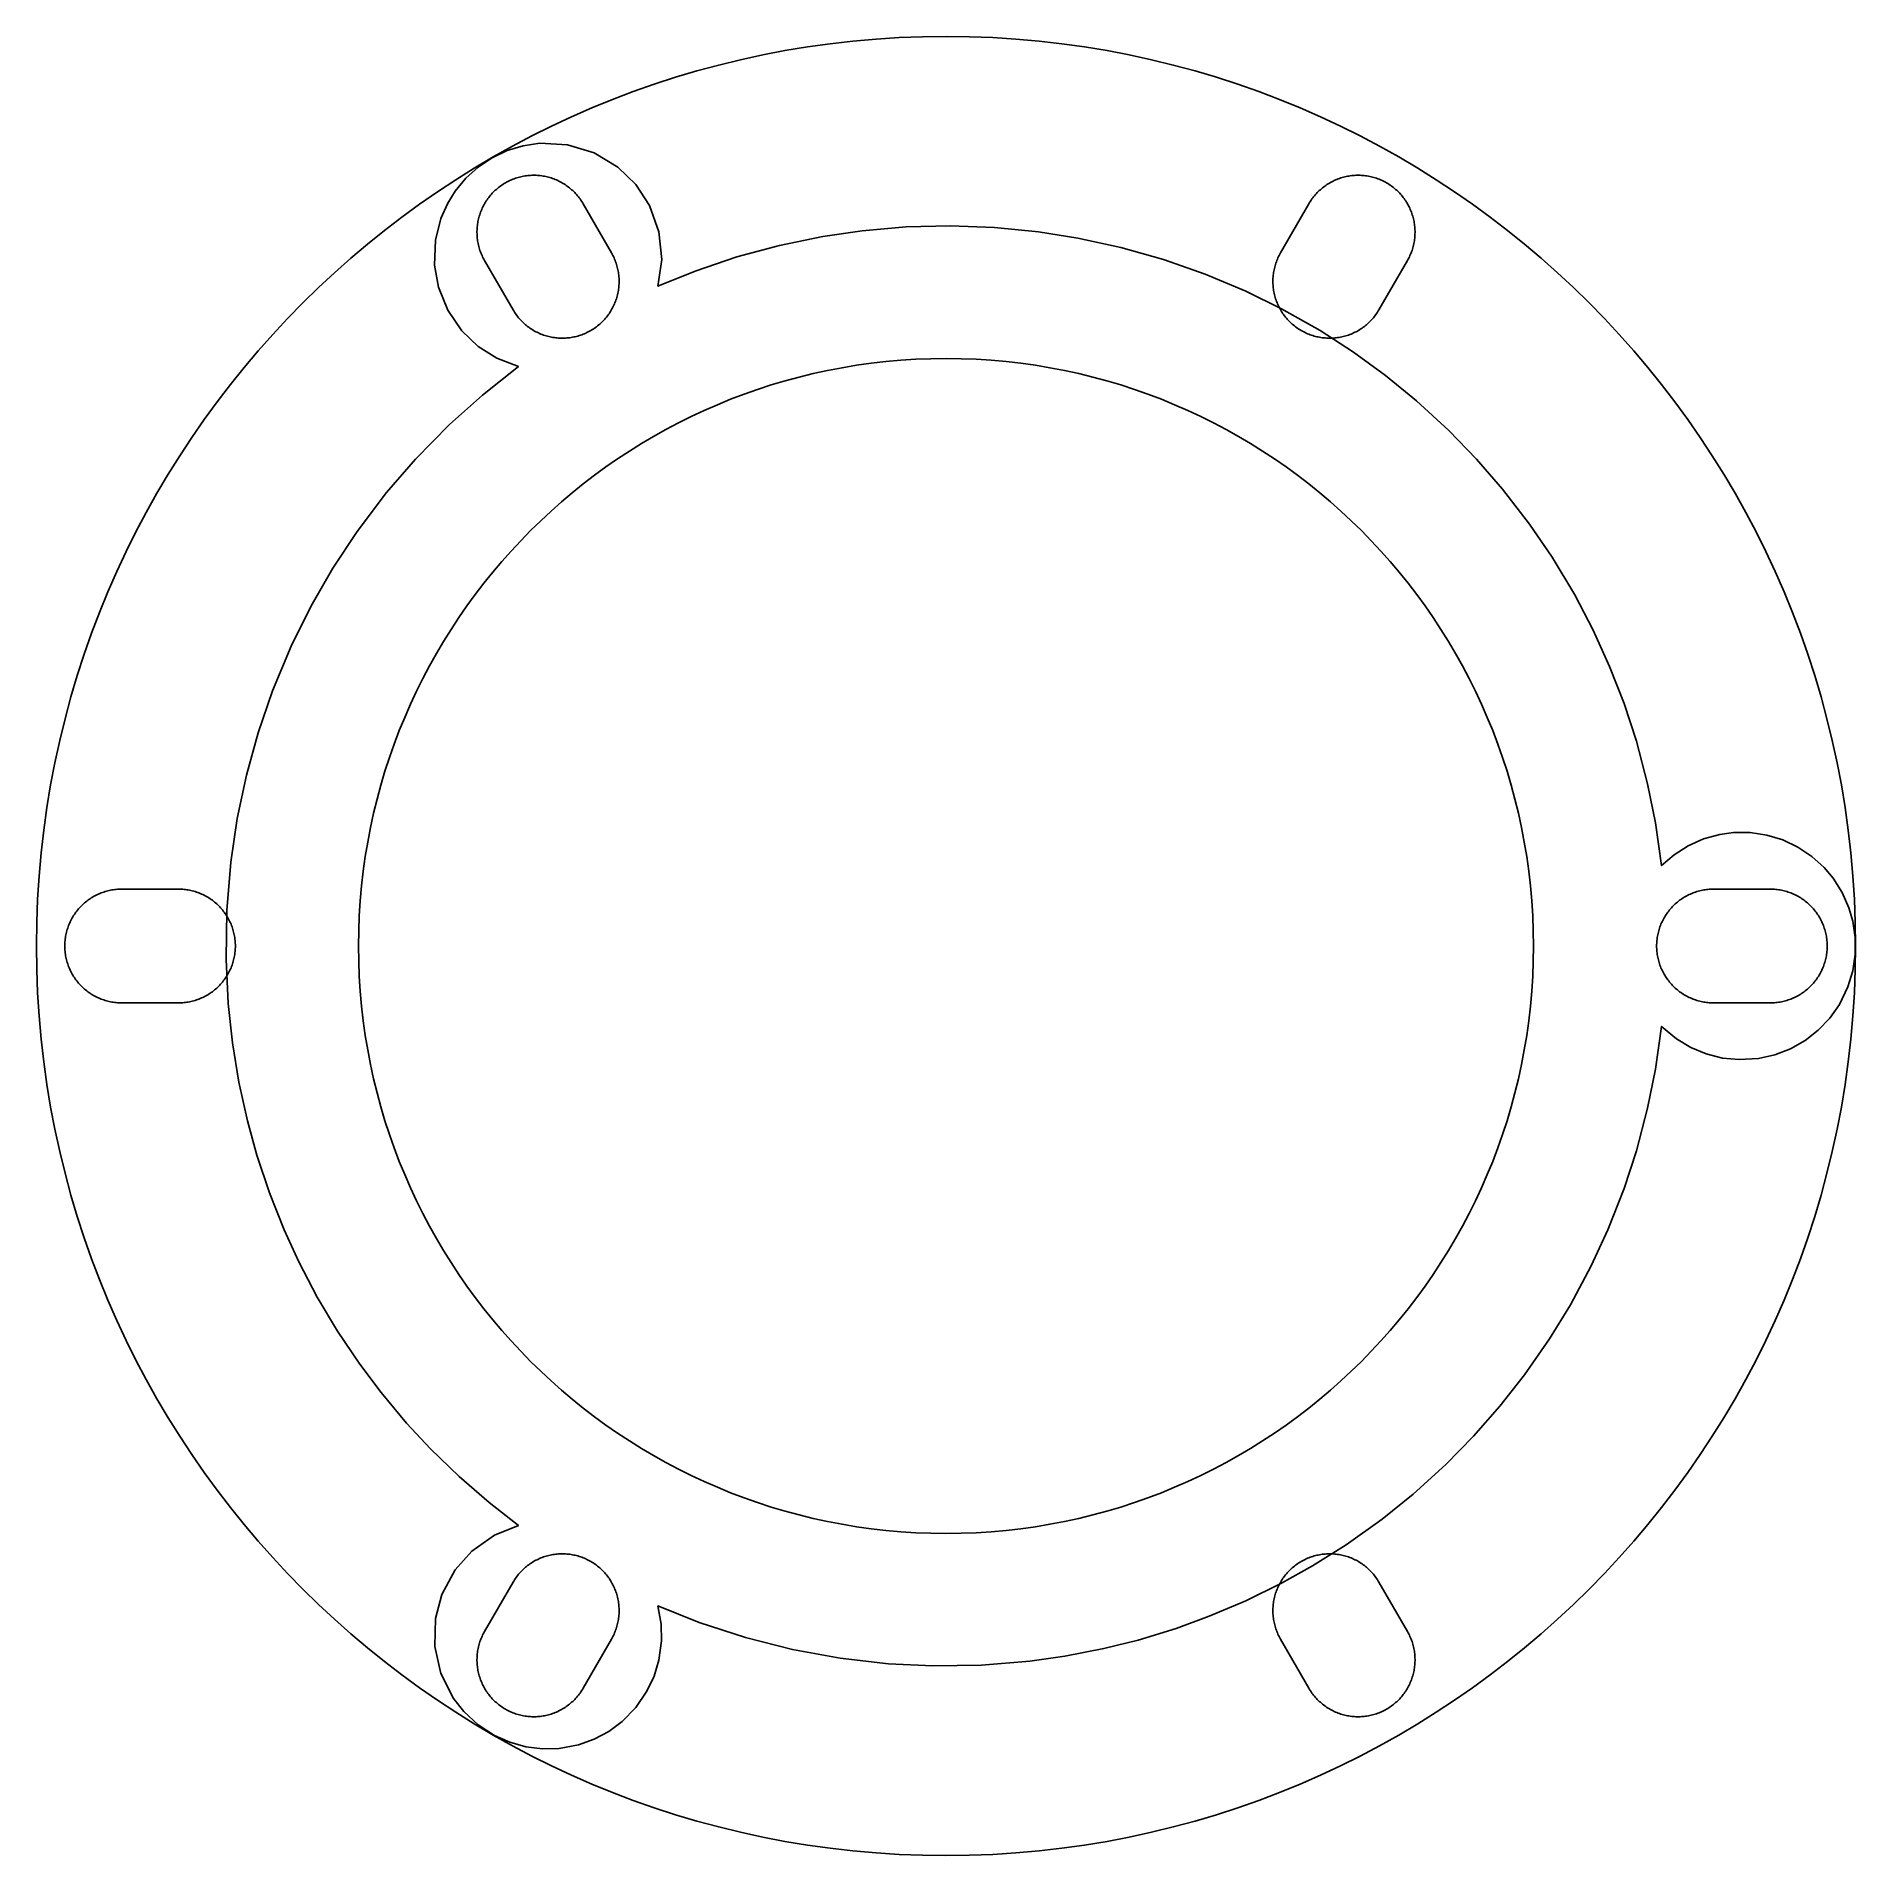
# Model space of a CAD drawing. Header units: millimetres. Extents: x -48 to 48, y -48 to 48.
import ezdxf

# ---------------------------------------------------------------- set-up
doc = ezdxf.new("R2010")
doc.units = ezdxf.units.MM
doc.layers.add('DISCO_A', color=5, linetype='CONTINUOUS')
doc.layers.add('ESPACIADOR_B', color=1, linetype='CONTINUOUS')

msp = doc.modelspace()

# ---------------------------------------------------------------- linework, layer by layer
at = {"layer": 'DISCO_A'}
for points in [[(-24.348, 36.172), (-24.384, 36.236), (-24.419, 36.301), (-24.451, 36.367), (-24.483, 36.434), (-24.512, 36.501), (-24.54, 36.57), (-24.566, 36.638), (-24.591, 36.708), (-24.614, 36.778), (-24.635, 36.848), (-24.654, 36.919), (-24.672, 36.991), (-24.687, 37.063), (-24.702, 37.135), (-24.714, 37.208), (-24.724, 37.281), (-24.733, 37.354), (-24.74, 37.427), (-24.745, 37.5), (-24.748, 37.574), (-24.75, 37.648), (-24.75, 37.721), (-24.747, 37.795), (-24.744, 37.868), (-24.738, 37.942), (-24.73, 38.015), (-24.721, 38.088), (-24.71, 38.161), (-24.697, 38.233), (-24.682, 38.305), (-24.666, 38.377), (-24.648, 38.449), (-24.628, 38.519), (-24.606, 38.59), (-24.583, 38.66), (-24.558, 38.729), (-24.531, 38.797), (-24.502, 38.865), (-24.472, 38.933), (-24.441, 38.999), (-24.407, 39.065), (-24.372, 39.129), (-24.336, 39.193), (-24.298, 39.256), (-24.258, 39.318), (-24.217, 39.379), (-24.174, 39.439), (-24.13, 39.498), (-24.085, 39.556), (-24.038, 39.613), (-23.989, 39.669), (-23.94, 39.723), (-23.889, 39.776), (-23.836, 39.828), (-23.783, 39.878), (-23.728, 39.928), (-23.672, 39.975), (-23.615, 40.022), (-23.557, 40.067), (-23.497, 40.111), (-23.437, 40.153), (-23.376, 40.193), (-23.313, 40.233), (-23.25, 40.27), (-23.186, 40.306), (-23.121, 40.341), (-23.055, 40.373), (-22.988, 40.405), (-22.921, 40.434), (-22.853, 40.462), (-22.784, 40.488), (-22.714, 40.513), (-22.644, 40.536), (-22.574, 40.557), (-22.503, 40.576), (-22.431, 40.594), (-22.359, 40.61), (-22.287, 40.624), (-22.214, 40.636), (-22.142, 40.646), (-22.068, 40.655), (-21.995, 40.662), (-21.922, 40.667), (-21.848, 40.67), (-21.775, 40.672), (-21.701, 40.672), (-21.627, 40.67), (-21.554, 40.666), (-21.48, 40.66), (-21.407, 40.652), (-21.334, 40.643), (-21.261, 40.632), (-21.189, 40.619), (-21.117, 40.604), (-21.045, 40.588), (-20.974, 40.57), (-20.903, 40.55), (-20.832, 40.528), (-20.762, 40.505), (-20.693, 40.48), (-20.625, 40.453), (-20.557, 40.425), (-20.49, 40.394), (-20.423, 40.363), (-20.358, 40.329), (-20.293, 40.294), (-20.229, 40.258), (-20.166, 40.22), (-20.104, 40.18), (-20.043, 40.139), (-19.983, 40.096), (-19.924, 40.052), (-19.866, 40.007), (-19.809, 39.96), (-19.754, 39.911), (-19.699, 39.862), (-19.646, 39.811), (-19.594, 39.758), (-19.544, 39.705), (-19.494, 39.65), (-19.447, 39.594), (-19.4, 39.537), (-19.355, 39.479), (-19.311, 39.42), (-19.269, 39.359), (-19.229, 39.298), (-19.19, 39.235), (-19.152, 39.172), (-17.652, 36.574), (-17.616, 36.51), (-17.581, 36.445), (-17.549, 36.379), (-17.517, 36.312), (-17.488, 36.245), (-17.46, 36.177), (-17.434, 36.108), (-17.409, 36.038), (-17.386, 35.968), (-17.365, 35.898), (-17.346, 35.827), (-17.328, 35.755), (-17.313, 35.683), (-17.298, 35.611), (-17.286, 35.538), (-17.276, 35.466), (-17.267, 35.392), (-17.26, 35.319), (-17.255, 35.246), (-17.252, 35.172), (-17.25, 35.099), (-17.25, 35.025), (-17.253, 34.951), (-17.256, 34.878), (-17.262, 34.804), (-17.27, 34.731), (-17.279, 34.658), (-17.29, 34.585), (-17.303, 34.513), (-17.318, 34.441), (-17.334, 34.369), (-17.352, 34.298), (-17.372, 34.227), (-17.394, 34.156), (-17.417, 34.087), (-17.442, 34.017), (-17.469, 33.949), (-17.498, 33.881), (-17.528, 33.814), (-17.559, 33.747), (-17.593, 33.682), (-17.628, 33.617), (-17.664, 33.553), (-17.702, 33.49), (-17.742, 33.428), (-17.783, 33.367), (-17.826, 33.307), (-17.87, 33.248), (-17.915, 33.19), (-17.962, 33.133), (-18.011, 33.078), (-18.06, 33.023), (-18.111, 32.97), (-18.164, 32.918), (-18.217, 32.868), (-18.272, 32.819), (-18.328, 32.771), (-18.385, 32.724), (-18.443, 32.679), (-18.503, 32.635), (-18.563, 32.593), (-18.624, 32.553), (-18.687, 32.514), (-18.75, 32.476), (-18.814, 32.44), (-18.879, 32.405), (-18.945, 32.373), (-19.012, 32.341), (-19.079, 32.312), (-19.147, 32.284), (-19.216, 32.258), (-19.286, 32.233), (-19.356, 32.21), (-19.426, 32.189), (-19.497, 32.17), (-19.569, 32.152), (-19.641, 32.137), (-19.713, 32.122), (-19.786, 32.11), (-19.858, 32.1), (-19.932, 32.091), (-20.005, 32.084), (-20.078, 32.079), (-20.152, 32.076), (-20.225, 32.074), (-20.299, 32.074), (-20.373, 32.077), (-20.446, 32.08), (-20.52, 32.086), (-20.593, 32.094), (-20.666, 32.103), (-20.739, 32.114), (-20.811, 32.127), (-20.883, 32.142), (-20.955, 32.158), (-21.026, 32.176), (-21.097, 32.196), (-21.168, 32.218), (-21.238, 32.241), (-21.307, 32.266), (-21.375, 32.293), (-21.443, 32.322), (-21.51, 32.352), (-21.577, 32.383), (-21.642, 32.417), (-21.707, 32.452), (-21.771, 32.488), (-21.834, 32.526), (-21.896, 32.566), (-21.957, 32.607), (-22.017, 32.65), (-22.076, 32.694), (-22.134, 32.74), (-22.191, 32.786), (-22.246, 32.835), (-22.301, 32.884), (-22.354, 32.935), (-22.406, 32.988), (-22.456, 33.041), (-22.506, 33.096), (-22.553, 33.152), (-22.6, 33.209), (-22.645, 33.267), (-22.689, 33.327), (-22.731, 33.387), (-22.771, 33.448), (-22.81, 33.511), (-22.848, 33.574)], [(19.152, 39.172), (19.19, 39.235), (19.229, 39.298), (19.269, 39.359), (19.311, 39.42), (19.355, 39.479), (19.4, 39.537), (19.447, 39.594), (19.494, 39.65), (19.544, 39.705), (19.594, 39.758), (19.646, 39.811), (19.699, 39.862), (19.754, 39.911), (19.809, 39.96), (19.866, 40.007), (19.924, 40.052), (19.983, 40.096), (20.043, 40.139), (20.104, 40.18), (20.166, 40.22), (20.229, 40.258), (20.293, 40.294), (20.358, 40.329), (20.423, 40.363), (20.49, 40.394), (20.557, 40.425), (20.625, 40.453), (20.693, 40.48), (20.762, 40.505), (20.832, 40.528), (20.903, 40.55), (20.974, 40.57), (21.045, 40.588), (21.117, 40.604), (21.189, 40.619), (21.261, 40.632), (21.334, 40.643), (21.407, 40.652), (21.48, 40.66), (21.554, 40.666), (21.627, 40.67), (21.701, 40.672), (21.775, 40.672), (21.848, 40.67), (21.922, 40.667), (21.995, 40.662), (22.068, 40.655), (22.142, 40.646), (22.214, 40.636), (22.287, 40.624), (22.359, 40.61), (22.431, 40.594), (22.503, 40.576), (22.574, 40.557), (22.644, 40.536), (22.714, 40.513), (22.784, 40.488), (22.853, 40.462), (22.921, 40.434), (22.988, 40.405), (23.055, 40.373), (23.121, 40.341), (23.186, 40.306), (23.25, 40.27), (23.313, 40.233), (23.376, 40.193), (23.437, 40.153), (23.497, 40.111), (23.557, 40.067), (23.615, 40.022), (23.672, 39.975), (23.728, 39.928), (23.783, 39.878), (23.836, 39.828), (23.889, 39.776), (23.94, 39.723), (23.989, 39.669), (24.038, 39.613), (24.085, 39.556), (24.13, 39.498), (24.174, 39.439), (24.217, 39.379), (24.258, 39.318), (24.298, 39.256), (24.336, 39.193), (24.372, 39.129), (24.407, 39.065), (24.441, 38.999), (24.472, 38.933), (24.502, 38.865), (24.531, 38.797), (24.558, 38.729), (24.583, 38.66), (24.606, 38.59), (24.628, 38.519), (24.648, 38.449), (24.666, 38.377), (24.682, 38.305), (24.697, 38.233), (24.71, 38.161), (24.721, 38.088), (24.73, 38.015), (24.738, 37.942), (24.744, 37.868), (24.747, 37.795), (24.75, 37.721), (24.75, 37.648), (24.748, 37.574), (24.745, 37.5), (24.74, 37.427), (24.733, 37.354), (24.724, 37.281), (24.714, 37.208), (24.702, 37.135), (24.687, 37.063), (24.672, 36.991), (24.654, 36.919), (24.635, 36.848), (24.614, 36.778), (24.591, 36.708), (24.566, 36.638), (24.54, 36.57), (24.512, 36.501), (24.483, 36.434), (24.451, 36.367), (24.419, 36.301), (24.384, 36.236), (24.348, 36.172), (22.848, 33.574), (22.81, 33.511), (22.771, 33.448), (22.731, 33.387), (22.689, 33.327), (22.645, 33.267), (22.6, 33.209), (22.553, 33.152), (22.506, 33.096), (22.456, 33.041), (22.406, 32.988), (22.354, 32.935), (22.301, 32.884), (22.246, 32.835), (22.191, 32.786), (22.134, 32.74), (22.076, 32.694), (22.017, 32.65), (21.957, 32.607), (21.896, 32.566), (21.834, 32.526), (21.771, 32.488), (21.707, 32.452), (21.642, 32.417), (21.577, 32.383), (21.51, 32.352), (21.443, 32.322), (21.375, 32.293), (21.307, 32.266), (21.238, 32.241), (21.168, 32.218), (21.097, 32.196), (21.026, 32.176), (20.955, 32.158), (20.883, 32.142), (20.811, 32.127), (20.739, 32.114), (20.666, 32.103), (20.593, 32.094), (20.52, 32.086), (20.446, 32.08), (20.373, 32.077), (20.299, 32.074), (20.225, 32.074), (20.152, 32.076), (20.078, 32.079), (20.005, 32.084), (19.932, 32.091), (19.858, 32.1), (19.786, 32.11), (19.713, 32.122), (19.641, 32.137), (19.569, 32.152), (19.497, 32.17), (19.426, 32.189), (19.356, 32.21), (19.286, 32.233), (19.216, 32.258), (19.147, 32.284), (19.079, 32.312), (19.012, 32.341), (18.945, 32.373), (18.879, 32.405), (18.814, 32.44), (18.75, 32.476), (18.687, 32.514), (18.624, 32.553), (18.563, 32.593), (18.503, 32.635), (18.443, 32.679), (18.385, 32.724), (18.328, 32.771), (18.272, 32.819), (18.217, 32.868), (18.164, 32.918), (18.111, 32.97), (18.06, 33.023), (18.011, 33.078), (17.962, 33.133), (17.915, 33.19), (17.87, 33.248), (17.826, 33.307), (17.783, 33.367), (17.742, 33.428), (17.702, 33.49), (17.664, 33.553), (17.628, 33.617), (17.593, 33.682), (17.559, 33.747), (17.528, 33.814), (17.498, 33.881), (17.469, 33.949), (17.442, 34.017), (17.417, 34.087), (17.394, 34.156), (17.372, 34.227), (17.352, 34.298), (17.334, 34.369), (17.318, 34.441), (17.303, 34.513), (17.29, 34.585), (17.279, 34.658), (17.27, 34.731), (17.262, 34.804), (17.256, 34.878), (17.253, 34.951), (17.25, 35.025), (17.25, 35.099), (17.252, 35.172), (17.255, 35.246), (17.26, 35.319), (17.267, 35.392), (17.276, 35.466), (17.286, 35.538), (17.298, 35.611), (17.313, 35.683), (17.328, 35.755), (17.346, 35.827), (17.365, 35.898), (17.386, 35.968), (17.409, 36.038), (17.434, 36.108), (17.46, 36.177), (17.488, 36.245), (17.517, 36.312), (17.549, 36.379), (17.581, 36.445), (17.616, 36.51), (17.652, 36.574)], [(-43.5, -3), (-43.574, -2.999), (-43.647, -2.996), (-43.721, -2.992), (-43.794, -2.986), (-43.867, -2.977), (-43.94, -2.968), (-44.013, -2.956), (-44.085, -2.942), (-44.157, -2.927), (-44.229, -2.91), (-44.3, -2.891), (-44.371, -2.871), (-44.441, -2.849), (-44.511, -2.825), (-44.58, -2.799), (-44.648, -2.772), (-44.716, -2.743), (-44.783, -2.712), (-44.849, -2.68), (-44.914, -2.646), (-44.979, -2.61), (-45.042, -2.573), (-45.105, -2.535), (-45.167, -2.494), (-45.227, -2.453), (-45.287, -2.41), (-45.346, -2.365), (-45.403, -2.319), (-45.46, -2.272), (-45.515, -2.223), (-45.569, -2.173), (-45.621, -2.121), (-45.673, -2.069), (-45.723, -2.015), (-45.772, -1.96), (-45.819, -1.903), (-45.865, -1.846), (-45.91, -1.787), (-45.953, -1.727), (-45.994, -1.667), (-46.035, -1.605), (-46.073, -1.542), (-46.11, -1.479), (-46.146, -1.414), (-46.18, -1.349), (-46.212, -1.283), (-46.243, -1.216), (-46.272, -1.148), (-46.299, -1.08), (-46.325, -1.011), (-46.349, -0.941), (-46.371, -0.871), (-46.391, -0.8), (-46.41, -0.729), (-46.427, -0.657), (-46.442, -0.585), (-46.456, -0.513), (-46.468, -0.44), (-46.477, -0.367), (-46.486, -0.294), (-46.492, -0.221), (-46.496, -0.147), (-46.499, -0.074), (-46.5, 0), (-46.499, 0.074), (-46.496, 0.147), (-46.492, 0.221), (-46.486, 0.294), (-46.477, 0.367), (-46.468, 0.44), (-46.456, 0.513), (-46.442, 0.585), (-46.427, 0.657), (-46.41, 0.729), (-46.391, 0.8), (-46.371, 0.871), (-46.349, 0.941), (-46.325, 1.011), (-46.299, 1.08), (-46.272, 1.148), (-46.243, 1.216), (-46.212, 1.283), (-46.18, 1.349), (-46.146, 1.414), (-46.11, 1.479), (-46.073, 1.542), (-46.035, 1.605), (-45.994, 1.667), (-45.953, 1.727), (-45.91, 1.787), (-45.865, 1.846), (-45.819, 1.903), (-45.772, 1.96), (-45.723, 2.015), (-45.673, 2.069), (-45.621, 2.121), (-45.569, 2.173), (-45.515, 2.223), (-45.46, 2.272), (-45.403, 2.319), (-45.346, 2.365), (-45.287, 2.41), (-45.227, 2.453), (-45.167, 2.494), (-45.105, 2.535), (-45.042, 2.573), (-44.979, 2.61), (-44.914, 2.646), (-44.849, 2.68), (-44.783, 2.712), (-44.716, 2.743), (-44.648, 2.772), (-44.58, 2.799), (-44.511, 2.825), (-44.441, 2.849), (-44.371, 2.871), (-44.3, 2.891), (-44.229, 2.91), (-44.157, 2.927), (-44.085, 2.942), (-44.013, 2.956), (-43.94, 2.968), (-43.867, 2.977), (-43.794, 2.986), (-43.721, 2.992), (-43.647, 2.996), (-43.574, 2.999), (-43.5, 3), (-40.5, 3), (-40.426, 2.999), (-40.353, 2.996), (-40.279, 2.992), (-40.206, 2.986), (-40.133, 2.977), (-40.06, 2.968), (-39.987, 2.956), (-39.915, 2.942), (-39.843, 2.927), (-39.771, 2.91), (-39.7, 2.891), (-39.629, 2.871), (-39.559, 2.849), (-39.489, 2.825), (-39.42, 2.799), (-39.352, 2.772), (-39.284, 2.743), (-39.217, 2.712), (-39.151, 2.68), (-39.086, 2.646), (-39.021, 2.61), (-38.958, 2.573), (-38.895, 2.535), (-38.833, 2.494), (-38.773, 2.453), (-38.713, 2.41), (-38.654, 2.365), (-38.597, 2.319), (-38.54, 2.272), (-38.485, 2.223), (-38.431, 2.173), (-38.379, 2.121), (-38.327, 2.069), (-38.277, 2.015), (-38.228, 1.96), (-38.181, 1.903), (-38.135, 1.846), (-38.09, 1.787), (-38.047, 1.727), (-38.006, 1.667), (-37.965, 1.605), (-37.927, 1.542), (-37.89, 1.479), (-37.854, 1.414), (-37.82, 1.349), (-37.788, 1.283), (-37.757, 1.216), (-37.728, 1.148), (-37.701, 1.08), (-37.675, 1.011), (-37.651, 0.941), (-37.629, 0.871), (-37.609, 0.8), (-37.59, 0.729), (-37.573, 0.657), (-37.558, 0.585), (-37.544, 0.513), (-37.532, 0.44), (-37.523, 0.367), (-37.514, 0.294), (-37.508, 0.221), (-37.504, 0.147), (-37.501, 0.074), (-37.5, 0), (-37.501, -0.074), (-37.504, -0.147), (-37.508, -0.221), (-37.514, -0.294), (-37.523, -0.367), (-37.532, -0.44), (-37.544, -0.513), (-37.558, -0.585), (-37.573, -0.657), (-37.59, -0.729), (-37.609, -0.8), (-37.629, -0.871), (-37.651, -0.941), (-37.675, -1.011), (-37.701, -1.08), (-37.728, -1.148), (-37.757, -1.216), (-37.788, -1.283), (-37.82, -1.349), (-37.854, -1.414), (-37.89, -1.479), (-37.927, -1.542), (-37.965, -1.605), (-38.006, -1.667), (-38.047, -1.727), (-38.09, -1.787), (-38.135, -1.846), (-38.181, -1.903), (-38.228, -1.96), (-38.277, -2.015), (-38.327, -2.069), (-38.379, -2.121), (-38.431, -2.173), (-38.485, -2.223), (-38.54, -2.272), (-38.597, -2.319), (-38.654, -2.365), (-38.713, -2.41), (-38.773, -2.453), (-38.833, -2.494), (-38.895, -2.535), (-38.958, -2.573), (-39.021, -2.61), (-39.086, -2.646), (-39.151, -2.68), (-39.217, -2.712), (-39.284, -2.743), (-39.352, -2.772), (-39.42, -2.799), (-39.489, -2.825), (-39.559, -2.849), (-39.629, -2.871), (-39.7, -2.891), (-39.771, -2.91), (-39.843, -2.927), (-39.915, -2.942), (-39.987, -2.956), (-40.06, -2.968), (-40.133, -2.977), (-40.206, -2.986), (-40.279, -2.992), (-40.353, -2.996), (-40.426, -2.999), (-40.5, -3)], [(43.5, 3), (43.574, 2.999), (43.647, 2.996), (43.721, 2.992), (43.794, 2.986), (43.867, 2.977), (43.94, 2.968), (44.013, 2.956), (44.085, 2.942), (44.157, 2.927), (44.229, 2.91), (44.3, 2.891), (44.371, 2.871), (44.441, 2.849), (44.511, 2.825), (44.58, 2.799), (44.648, 2.772), (44.716, 2.743), (44.783, 2.712), (44.849, 2.68), (44.914, 2.646), (44.979, 2.61), (45.042, 2.573), (45.105, 2.535), (45.167, 2.494), (45.227, 2.453), (45.287, 2.41), (45.346, 2.365), (45.403, 2.319), (45.46, 2.272), (45.515, 2.223), (45.569, 2.173), (45.621, 2.121), (45.673, 2.069), (45.723, 2.015), (45.772, 1.96), (45.819, 1.903), (45.865, 1.846), (45.91, 1.787), (45.953, 1.727), (45.994, 1.667), (46.035, 1.605), (46.073, 1.542), (46.11, 1.479), (46.146, 1.414), (46.18, 1.349), (46.212, 1.283), (46.243, 1.216), (46.272, 1.148), (46.299, 1.08), (46.325, 1.011), (46.349, 0.941), (46.371, 0.871), (46.391, 0.8), (46.41, 0.729), (46.427, 0.657), (46.442, 0.585), (46.456, 0.513), (46.468, 0.44), (46.477, 0.367), (46.486, 0.294), (46.492, 0.221), (46.496, 0.147), (46.499, 0.074), (46.5, 0), (46.499, -0.074), (46.496, -0.147), (46.492, -0.221), (46.486, -0.294), (46.477, -0.367), (46.468, -0.44), (46.456, -0.513), (46.442, -0.585), (46.427, -0.657), (46.41, -0.729), (46.391, -0.8), (46.371, -0.871), (46.349, -0.941), (46.325, -1.011), (46.299, -1.08), (46.272, -1.148), (46.243, -1.216), (46.212, -1.283), (46.18, -1.349), (46.146, -1.414), (46.11, -1.479), (46.073, -1.542), (46.035, -1.605), (45.994, -1.667), (45.953, -1.727), (45.91, -1.787), (45.865, -1.846), (45.819, -1.903), (45.772, -1.96), (45.723, -2.015), (45.673, -2.069), (45.621, -2.121), (45.569, -2.173), (45.515, -2.223), (45.46, -2.272), (45.403, -2.319), (45.346, -2.365), (45.287, -2.41), (45.227, -2.453), (45.167, -2.494), (45.105, -2.535), (45.042, -2.573), (44.979, -2.61), (44.914, -2.646), (44.849, -2.68), (44.783, -2.712), (44.716, -2.743), (44.648, -2.772), (44.58, -2.799), (44.511, -2.825), (44.441, -2.849), (44.371, -2.871), (44.3, -2.891), (44.229, -2.91), (44.157, -2.927), (44.085, -2.942), (44.013, -2.956), (43.94, -2.968), (43.867, -2.977), (43.794, -2.986), (43.721, -2.992), (43.647, -2.996), (43.574, -2.999), (43.5, -3), (40.5, -3), (40.426, -2.999), (40.353, -2.996), (40.279, -2.992), (40.206, -2.986), (40.133, -2.977), (40.06, -2.968), (39.987, -2.956), (39.915, -2.942), (39.843, -2.927), (39.771, -2.91), (39.7, -2.891), (39.629, -2.871), (39.559, -2.849), (39.489, -2.825), (39.42, -2.799), (39.352, -2.772), (39.284, -2.743), (39.217, -2.712), (39.151, -2.68), (39.086, -2.646), (39.021, -2.61), (38.958, -2.573), (38.895, -2.535), (38.833, -2.494), (38.773, -2.453), (38.713, -2.41), (38.654, -2.365), (38.597, -2.319), (38.54, -2.272), (38.485, -2.223), (38.431, -2.173), (38.379, -2.121), (38.327, -2.069), (38.277, -2.015), (38.228, -1.96), (38.181, -1.903), (38.135, -1.846), (38.09, -1.787), (38.047, -1.727), (38.006, -1.667), (37.965, -1.605), (37.927, -1.542), (37.89, -1.479), (37.854, -1.414), (37.82, -1.349), (37.788, -1.283), (37.757, -1.216), (37.728, -1.148), (37.701, -1.08), (37.675, -1.011), (37.651, -0.941), (37.629, -0.871), (37.609, -0.8), (37.59, -0.729), (37.573, -0.657), (37.558, -0.585), (37.544, -0.513), (37.532, -0.44), (37.523, -0.367), (37.514, -0.294), (37.508, -0.221), (37.504, -0.147), (37.501, -0.074), (37.5, 0), (37.501, 0.074), (37.504, 0.147), (37.508, 0.221), (37.514, 0.294), (37.523, 0.367), (37.532, 0.44), (37.544, 0.513), (37.558, 0.585), (37.573, 0.657), (37.59, 0.729), (37.609, 0.8), (37.629, 0.871), (37.651, 0.941), (37.675, 1.011), (37.701, 1.08), (37.728, 1.148), (37.757, 1.216), (37.788, 1.283), (37.82, 1.349), (37.854, 1.414), (37.89, 1.479), (37.927, 1.542), (37.965, 1.605), (38.006, 1.667), (38.047, 1.727), (38.09, 1.787), (38.135, 1.846), (38.181, 1.903), (38.228, 1.96), (38.277, 2.015), (38.327, 2.069), (38.379, 2.121), (38.431, 2.173), (38.485, 2.223), (38.54, 2.272), (38.597, 2.319), (38.654, 2.365), (38.713, 2.41), (38.773, 2.453), (38.833, 2.494), (38.895, 2.535), (38.958, 2.573), (39.021, 2.61), (39.086, 2.646), (39.151, 2.68), (39.217, 2.712), (39.284, 2.743), (39.352, 2.772), (39.42, 2.799), (39.489, 2.825), (39.559, 2.849), (39.629, 2.871), (39.7, 2.891), (39.771, 2.91), (39.843, 2.927), (39.915, 2.942), (39.987, 2.956), (40.06, 2.968), (40.133, 2.977), (40.206, 2.986), (40.279, 2.992), (40.353, 2.996), (40.426, 2.999), (40.5, 3)], [(-19.152, -39.172), (-19.19, -39.235), (-19.229, -39.298), (-19.269, -39.359), (-19.311, -39.42), (-19.355, -39.479), (-19.4, -39.537), (-19.447, -39.594), (-19.494, -39.65), (-19.544, -39.705), (-19.594, -39.758), (-19.646, -39.811), (-19.699, -39.862), (-19.754, -39.911), (-19.809, -39.96), (-19.866, -40.007), (-19.924, -40.052), (-19.983, -40.096), (-20.043, -40.139), (-20.104, -40.18), (-20.166, -40.22), (-20.229, -40.258), (-20.293, -40.294), (-20.358, -40.329), (-20.423, -40.363), (-20.49, -40.394), (-20.557, -40.425), (-20.625, -40.453), (-20.693, -40.48), (-20.762, -40.505), (-20.832, -40.528), (-20.903, -40.55), (-20.974, -40.57), (-21.045, -40.588), (-21.117, -40.604), (-21.189, -40.619), (-21.261, -40.632), (-21.334, -40.643), (-21.407, -40.652), (-21.48, -40.66), (-21.554, -40.666), (-21.627, -40.67), (-21.701, -40.672), (-21.775, -40.672), (-21.848, -40.67), (-21.922, -40.667), (-21.995, -40.662), (-22.068, -40.655), (-22.142, -40.646), (-22.214, -40.636), (-22.287, -40.624), (-22.359, -40.61), (-22.431, -40.594), (-22.503, -40.576), (-22.574, -40.557), (-22.644, -40.536), (-22.714, -40.513), (-22.784, -40.488), (-22.853, -40.462), (-22.921, -40.434), (-22.988, -40.405), (-23.055, -40.373), (-23.121, -40.341), (-23.186, -40.306), (-23.25, -40.27), (-23.313, -40.233), (-23.376, -40.193), (-23.437, -40.153), (-23.497, -40.111), (-23.557, -40.067), (-23.615, -40.022), (-23.672, -39.975), (-23.728, -39.928), (-23.783, -39.878), (-23.836, -39.828), (-23.889, -39.776), (-23.94, -39.723), (-23.989, -39.669), (-24.038, -39.613), (-24.085, -39.556), (-24.13, -39.498), (-24.174, -39.439), (-24.217, -39.379), (-24.258, -39.318), (-24.298, -39.256), (-24.336, -39.193), (-24.372, -39.129), (-24.407, -39.065), (-24.441, -38.999), (-24.472, -38.933), (-24.502, -38.865), (-24.531, -38.797), (-24.558, -38.729), (-24.583, -38.66), (-24.606, -38.59), (-24.628, -38.519), (-24.648, -38.449), (-24.666, -38.377), (-24.682, -38.305), (-24.697, -38.233), (-24.71, -38.161), (-24.721, -38.088), (-24.73, -38.015), (-24.738, -37.942), (-24.744, -37.868), (-24.747, -37.795), (-24.75, -37.721), (-24.75, -37.648), (-24.748, -37.574), (-24.745, -37.5), (-24.74, -37.427), (-24.733, -37.354), (-24.724, -37.281), (-24.714, -37.208), (-24.702, -37.135), (-24.687, -37.063), (-24.672, -36.991), (-24.654, -36.919), (-24.635, -36.848), (-24.614, -36.778), (-24.591, -36.708), (-24.566, -36.638), (-24.54, -36.57), (-24.512, -36.501), (-24.483, -36.434), (-24.451, -36.367), (-24.419, -36.301), (-24.384, -36.236), (-24.348, -36.172), (-22.848, -33.574), (-22.81, -33.511), (-22.771, -33.448), (-22.731, -33.387), (-22.689, -33.327), (-22.645, -33.267), (-22.6, -33.209), (-22.553, -33.152), (-22.506, -33.096), (-22.456, -33.041), (-22.406, -32.988), (-22.354, -32.935), (-22.301, -32.884), (-22.246, -32.835), (-22.191, -32.786), (-22.134, -32.74), (-22.076, -32.694), (-22.017, -32.65), (-21.957, -32.607), (-21.896, -32.566), (-21.834, -32.526), (-21.771, -32.488), (-21.707, -32.452), (-21.642, -32.417), (-21.577, -32.383), (-21.51, -32.352), (-21.443, -32.322), (-21.375, -32.293), (-21.307, -32.266), (-21.238, -32.241), (-21.168, -32.218), (-21.097, -32.196), (-21.026, -32.176), (-20.955, -32.158), (-20.883, -32.142), (-20.811, -32.127), (-20.739, -32.114), (-20.666, -32.103), (-20.593, -32.094), (-20.52, -32.086), (-20.446, -32.08), (-20.373, -32.077), (-20.299, -32.074), (-20.225, -32.074), (-20.152, -32.076), (-20.078, -32.079), (-20.005, -32.084), (-19.932, -32.091), (-19.858, -32.1), (-19.786, -32.11), (-19.713, -32.122), (-19.641, -32.137), (-19.569, -32.152), (-19.497, -32.17), (-19.426, -32.189), (-19.356, -32.21), (-19.286, -32.233), (-19.216, -32.258), (-19.147, -32.284), (-19.079, -32.312), (-19.012, -32.341), (-18.945, -32.373), (-18.879, -32.405), (-18.814, -32.44), (-18.75, -32.476), (-18.687, -32.514), (-18.624, -32.553), (-18.563, -32.593), (-18.503, -32.635), (-18.443, -32.679), (-18.385, -32.724), (-18.328, -32.771), (-18.272, -32.819), (-18.217, -32.868), (-18.164, -32.918), (-18.111, -32.97), (-18.06, -33.023), (-18.011, -33.078), (-17.962, -33.133), (-17.915, -33.19), (-17.87, -33.248), (-17.826, -33.307), (-17.783, -33.367), (-17.742, -33.428), (-17.702, -33.49), (-17.664, -33.553), (-17.628, -33.617), (-17.593, -33.682), (-17.559, -33.747), (-17.528, -33.814), (-17.498, -33.881), (-17.469, -33.949), (-17.442, -34.017), (-17.417, -34.087), (-17.394, -34.156), (-17.372, -34.227), (-17.352, -34.298), (-17.334, -34.369), (-17.318, -34.441), (-17.303, -34.513), (-17.29, -34.585), (-17.279, -34.658), (-17.27, -34.731), (-17.262, -34.804), (-17.256, -34.878), (-17.253, -34.951), (-17.25, -35.025), (-17.25, -35.099), (-17.252, -35.172), (-17.255, -35.246), (-17.26, -35.319), (-17.267, -35.392), (-17.276, -35.466), (-17.286, -35.538), (-17.298, -35.611), (-17.313, -35.683), (-17.328, -35.755), (-17.346, -35.827), (-17.365, -35.898), (-17.386, -35.968), (-17.409, -36.038), (-17.434, -36.108), (-17.46, -36.177), (-17.488, -36.245), (-17.517, -36.312), (-17.549, -36.379), (-17.581, -36.445), (-17.616, -36.51), (-17.652, -36.574)], [(24.348, -36.172), (24.384, -36.236), (24.419, -36.301), (24.451, -36.367), (24.483, -36.434), (24.512, -36.501), (24.54, -36.57), (24.566, -36.638), (24.591, -36.708), (24.614, -36.778), (24.635, -36.848), (24.654, -36.919), (24.672, -36.991), (24.687, -37.063), (24.702, -37.135), (24.714, -37.208), (24.724, -37.281), (24.733, -37.354), (24.74, -37.427), (24.745, -37.5), (24.748, -37.574), (24.75, -37.648), (24.75, -37.721), (24.747, -37.795), (24.744, -37.868), (24.738, -37.942), (24.73, -38.015), (24.721, -38.088), (24.71, -38.161), (24.697, -38.233), (24.682, -38.305), (24.666, -38.377), (24.648, -38.449), (24.628, -38.519), (24.606, -38.59), (24.583, -38.66), (24.558, -38.729), (24.531, -38.797), (24.502, -38.865), (24.472, -38.933), (24.441, -38.999), (24.407, -39.065), (24.372, -39.129), (24.336, -39.193), (24.298, -39.256), (24.258, -39.318), (24.217, -39.379), (24.174, -39.439), (24.13, -39.498), (24.085, -39.556), (24.038, -39.613), (23.989, -39.669), (23.94, -39.723), (23.889, -39.776), (23.836, -39.828), (23.783, -39.878), (23.728, -39.928), (23.672, -39.975), (23.615, -40.022), (23.557, -40.067), (23.497, -40.111), (23.437, -40.153), (23.376, -40.193), (23.313, -40.233), (23.25, -40.27), (23.186, -40.306), (23.121, -40.341), (23.055, -40.373), (22.988, -40.405), (22.921, -40.434), (22.853, -40.462), (22.784, -40.488), (22.714, -40.513), (22.644, -40.536), (22.574, -40.557), (22.503, -40.576), (22.431, -40.594), (22.359, -40.61), (22.287, -40.624), (22.214, -40.636), (22.142, -40.646), (22.068, -40.655), (21.995, -40.662), (21.922, -40.667), (21.848, -40.67), (21.775, -40.672), (21.701, -40.672), (21.627, -40.67), (21.554, -40.666), (21.48, -40.66), (21.407, -40.652), (21.334, -40.643), (21.261, -40.632), (21.189, -40.619), (21.117, -40.604), (21.045, -40.588), (20.974, -40.57), (20.903, -40.55), (20.832, -40.528), (20.762, -40.505), (20.693, -40.48), (20.625, -40.453), (20.557, -40.425), (20.49, -40.394), (20.423, -40.363), (20.358, -40.329), (20.293, -40.294), (20.229, -40.258), (20.166, -40.22), (20.104, -40.18), (20.043, -40.139), (19.983, -40.096), (19.924, -40.052), (19.866, -40.007), (19.809, -39.96), (19.754, -39.911), (19.699, -39.862), (19.646, -39.811), (19.594, -39.758), (19.544, -39.705), (19.494, -39.65), (19.447, -39.594), (19.4, -39.537), (19.355, -39.479), (19.311, -39.42), (19.269, -39.359), (19.229, -39.298), (19.19, -39.235), (19.152, -39.172), (17.652, -36.574), (17.616, -36.51), (17.581, -36.445), (17.549, -36.379), (17.517, -36.312), (17.488, -36.245), (17.46, -36.177), (17.434, -36.108), (17.409, -36.038), (17.386, -35.968), (17.365, -35.898), (17.346, -35.827), (17.328, -35.755), (17.313, -35.683), (17.298, -35.611), (17.286, -35.538), (17.276, -35.466), (17.267, -35.392), (17.26, -35.319), (17.255, -35.246), (17.252, -35.172), (17.25, -35.099), (17.25, -35.025), (17.253, -34.951), (17.256, -34.878), (17.262, -34.804), (17.27, -34.731), (17.279, -34.658), (17.29, -34.585), (17.303, -34.513), (17.318, -34.441), (17.334, -34.369), (17.352, -34.298), (17.372, -34.227), (17.394, -34.156), (17.417, -34.087), (17.442, -34.017), (17.469, -33.949), (17.498, -33.881), (17.528, -33.814), (17.559, -33.747), (17.593, -33.682), (17.628, -33.617), (17.664, -33.553), (17.702, -33.49), (17.742, -33.428), (17.783, -33.367), (17.826, -33.307), (17.87, -33.248), (17.915, -33.19), (17.962, -33.133), (18.011, -33.078), (18.06, -33.023), (18.111, -32.97), (18.164, -32.918), (18.217, -32.868), (18.272, -32.819), (18.328, -32.771), (18.385, -32.724), (18.443, -32.679), (18.503, -32.635), (18.563, -32.593), (18.624, -32.553), (18.687, -32.514), (18.75, -32.476), (18.814, -32.44), (18.879, -32.405), (18.945, -32.373), (19.012, -32.341), (19.079, -32.312), (19.147, -32.284), (19.216, -32.258), (19.286, -32.233), (19.356, -32.21), (19.426, -32.189), (19.497, -32.17), (19.569, -32.152), (19.641, -32.137), (19.713, -32.122), (19.786, -32.11), (19.858, -32.1), (19.932, -32.091), (20.005, -32.084), (20.078, -32.079), (20.152, -32.076), (20.225, -32.074), (20.299, -32.074), (20.373, -32.077), (20.446, -32.08), (20.52, -32.086), (20.593, -32.094), (20.666, -32.103), (20.739, -32.114), (20.811, -32.127), (20.883, -32.142), (20.955, -32.158), (21.026, -32.176), (21.097, -32.196), (21.168, -32.218), (21.238, -32.241), (21.307, -32.266), (21.375, -32.293), (21.443, -32.322), (21.51, -32.352), (21.577, -32.383), (21.642, -32.417), (21.707, -32.452), (21.771, -32.488), (21.834, -32.526), (21.896, -32.566), (21.957, -32.607), (22.017, -32.65), (22.076, -32.694), (22.134, -32.74), (22.191, -32.786), (22.246, -32.835), (22.301, -32.884), (22.354, -32.935), (22.406, -32.988), (22.456, -33.041), (22.506, -33.096), (22.553, -33.152), (22.6, -33.209), (22.645, -33.267), (22.689, -33.327), (22.731, -33.387), (22.771, -33.448), (22.81, -33.511), (22.848, -33.574)]]:
    msp.add_lwpolyline(points, close=True, dxfattribs=at)
for radius in [48, 31]:
    msp.add_circle((0, 0), radius, dxfattribs=at)
at = {"layer": 'ESPACIADOR_B'}
for points in [[(-15.007, -36.667), (-15.146, -37.688), (-15.402, -38.532), (-15.779, -39.33), (-16.362, -40.179), (-17.081, -40.916), (-17.79, -41.442), (-18.569, -41.858), (-19.4, -42.156), (-20.412, -42.344), (-21.294, -42.366), (-22.171, -42.258), (-23.021, -42.022), (-23.828, -41.665), (-24.691, -41.103), (-25.446, -40.402), (-25.989, -39.706), (-26.649, -38.394), (-26.971, -36.961), (-26.935, -35.493), (-26.598, -34.214), (-25.906, -32.918), (-25.029, -31.927), (-23.828, -31.082), (-22.559, -30.579), (-24.107, -29.374), (-25.692, -27.999), (-27.198, -26.538), (-28.467, -25.172), (-29.813, -23.562), (-30.933, -22.071), (-32.104, -20.33), (-33.178, -18.527), (-34.15, -16.667), (-34.926, -14.972), (-35.699, -13.021), (-36.364, -11.031), (-36.861, -9.233), (-37.315, -7.185), (-37.654, -5.114), (-37.879, -3.028), (-37.994, -0.699), (-37.954, 1.865), (-37.742, 4.42), (-37.4, 6.726), (-36.917, 9.007), (-36.295, 11.254), (-35.537, 13.458), (-34.548, 15.824), (-33.513, 17.913), (-32.351, 19.934), (-31.068, 21.881), (-29.522, 23.926), (-27.999, 25.692), (-26.203, 27.521), (-24.466, 29.076), (-22.559, 30.579), (-23.698, 31.014), (-24.691, 31.643), (-25.543, 32.454), (-26.292, 33.545), (-26.783, 34.773), (-26.984, 35.932), (-26.935, 37.253), (-26.649, 38.394), (-26.292, 39.201), (-25.906, 39.828), (-25.345, 40.51), (-24.691, 41.103), (-23.957, 41.594), (-23.159, 41.971), (-22.315, 42.227), (-21.441, 42.357), (-19.974, 42.285), (-18.569, 41.858), (-17.309, 41.103), (-16.362, 40.179), (-15.641, 39.071), (-15.146, 37.688), (-15.002, 36.226), (-15.203, 34.826), (-13.24, 35.619), (-11.031, 36.364), (-8.78, 36.972), (-6.497, 37.441), (-4.42, 37.742), (-2.097, 37.942), (0.233, 37.999), (2.563, 37.913), (4.883, 37.685), (6.956, 37.358), (9.233, 36.861), (11.476, 36.226), (13.676, 35.454), (15.824, 34.548), (17.707, 33.622), (19.736, 32.473), (21.498, 31.334), (23.195, 30.1), (24.821, 28.774), (26.538, 27.198), (27.999, 25.692), (29.374, 24.107), (30.797, 22.26), (31.979, 20.527), (33.178, 18.527), (34.15, 16.667), (35.018, 14.757), (35.779, 12.802), (36.431, 10.807), (37.025, 8.553), (37.441, 6.497), (37.762, 4.247), (38.426, 4.819), (39.172, 5.292), (39.979, 5.649), (40.829, 5.885), (41.559, 5.984), (42.441, 5.984), (43.315, 5.854), (44.159, 5.598), (44.957, 5.221), (45.691, 4.73), (46.345, 4.137), (46.819, 3.574), (47.292, 2.828), (47.649, 2.021), (47.854, 1.315), (47.984, 0.441), (47.984, -0.441), (47.854, -1.315), (47.598, -2.159), (47.146, -3.085), (46.638, -3.806), (46.029, -4.446), (45.333, -4.989), (44.565, -5.424), (43.742, -5.742), (42.88, -5.935), (41.853, -5.998), (40.974, -5.912), (40.118, -5.697), (39.302, -5.359), (38.545, -4.906), (37.762, -4.247), (37.441, -6.497), (37.025, -8.553), (36.431, -10.807), (35.779, -12.802), (34.926, -14.972), (34.047, -16.877), (32.948, -18.933), (31.853, -20.722), (30.522, -22.637), (29.226, -24.287), (27.841, -25.863), (26.371, -27.36), (24.644, -28.926), (23.009, -30.242), (21.112, -31.596), (19.336, -32.713), (17.707, -33.622), (15.824, -34.548), (13.893, -35.369), (12.141, -36.008), (10.135, -36.623), (8.326, -37.077), (6.267, -37.48), (4.42, -37.742), (1.865, -37.954), (-0.699, -37.994), (-3.028, -37.879), (-5.576, -37.589), (-8.098, -37.127), (-10.584, -36.496), (-13.021, -35.699), (-15.203, -34.826), (-15.029, -35.785)], [(-24.348, 36.172), (-24.384, 36.236), (-24.419, 36.301), (-24.451, 36.367), (-24.483, 36.434), (-24.512, 36.501), (-24.54, 36.57), (-24.566, 36.638), (-24.591, 36.708), (-24.614, 36.778), (-24.635, 36.848), (-24.654, 36.919), (-24.672, 36.991), (-24.687, 37.063), (-24.702, 37.135), (-24.714, 37.208), (-24.724, 37.281), (-24.733, 37.354), (-24.74, 37.427), (-24.745, 37.5), (-24.748, 37.574), (-24.75, 37.648), (-24.75, 37.721), (-24.747, 37.795), (-24.744, 37.868), (-24.738, 37.942), (-24.73, 38.015), (-24.721, 38.088), (-24.71, 38.161), (-24.697, 38.233), (-24.682, 38.305), (-24.666, 38.377), (-24.648, 38.449), (-24.628, 38.519), (-24.606, 38.59), (-24.583, 38.66), (-24.558, 38.729), (-24.531, 38.797), (-24.502, 38.865), (-24.472, 38.933), (-24.441, 38.999), (-24.407, 39.065), (-24.372, 39.129), (-24.336, 39.193), (-24.298, 39.256), (-24.258, 39.318), (-24.217, 39.379), (-24.174, 39.439), (-24.13, 39.498), (-24.085, 39.556), (-24.038, 39.613), (-23.989, 39.669), (-23.94, 39.723), (-23.889, 39.776), (-23.836, 39.828), (-23.783, 39.878), (-23.728, 39.928), (-23.672, 39.975), (-23.615, 40.022), (-23.557, 40.067), (-23.497, 40.111), (-23.437, 40.153), (-23.376, 40.193), (-23.313, 40.233), (-23.25, 40.27), (-23.186, 40.306), (-23.121, 40.341), (-23.055, 40.373), (-22.988, 40.405), (-22.921, 40.434), (-22.853, 40.462), (-22.784, 40.488), (-22.714, 40.513), (-22.644, 40.536), (-22.574, 40.557), (-22.503, 40.576), (-22.431, 40.594), (-22.359, 40.61), (-22.287, 40.624), (-22.214, 40.636), (-22.142, 40.646), (-22.068, 40.655), (-21.995, 40.662), (-21.922, 40.667), (-21.848, 40.67), (-21.775, 40.672), (-21.701, 40.672), (-21.627, 40.67), (-21.554, 40.666), (-21.48, 40.66), (-21.407, 40.652), (-21.334, 40.643), (-21.261, 40.632), (-21.189, 40.619), (-21.117, 40.604), (-21.045, 40.588), (-20.974, 40.57), (-20.903, 40.55), (-20.832, 40.528), (-20.762, 40.505), (-20.693, 40.48), (-20.625, 40.453), (-20.557, 40.425), (-20.49, 40.394), (-20.423, 40.363), (-20.358, 40.329), (-20.293, 40.294), (-20.229, 40.258), (-20.166, 40.22), (-20.104, 40.18), (-20.043, 40.139), (-19.983, 40.096), (-19.924, 40.052), (-19.866, 40.007), (-19.809, 39.96), (-19.754, 39.911), (-19.699, 39.862), (-19.646, 39.811), (-19.594, 39.758), (-19.544, 39.705), (-19.494, 39.65), (-19.447, 39.594), (-19.4, 39.537), (-19.355, 39.479), (-19.311, 39.42), (-19.269, 39.359), (-19.229, 39.298), (-19.19, 39.235), (-19.152, 39.172), (-17.652, 36.574), (-17.616, 36.51), (-17.581, 36.445), (-17.549, 36.379), (-17.517, 36.312), (-17.488, 36.245), (-17.46, 36.177), (-17.434, 36.108), (-17.409, 36.038), (-17.386, 35.968), (-17.365, 35.898), (-17.346, 35.827), (-17.328, 35.755), (-17.313, 35.683), (-17.298, 35.611), (-17.286, 35.538), (-17.276, 35.466), (-17.267, 35.392), (-17.26, 35.319), (-17.255, 35.246), (-17.252, 35.172), (-17.25, 35.099), (-17.25, 35.025), (-17.253, 34.951), (-17.256, 34.878), (-17.262, 34.804), (-17.27, 34.731), (-17.279, 34.658), (-17.29, 34.585), (-17.303, 34.513), (-17.318, 34.441), (-17.334, 34.369), (-17.352, 34.298), (-17.372, 34.227), (-17.394, 34.156), (-17.417, 34.087), (-17.442, 34.017), (-17.469, 33.949), (-17.498, 33.881), (-17.528, 33.814), (-17.559, 33.747), (-17.593, 33.682), (-17.628, 33.617), (-17.664, 33.553), (-17.702, 33.49), (-17.742, 33.428), (-17.783, 33.367), (-17.826, 33.307), (-17.87, 33.248), (-17.915, 33.19), (-17.962, 33.133), (-18.011, 33.078), (-18.06, 33.023), (-18.111, 32.97), (-18.164, 32.918), (-18.217, 32.868), (-18.272, 32.819), (-18.328, 32.771), (-18.385, 32.724), (-18.443, 32.679), (-18.503, 32.635), (-18.563, 32.593), (-18.624, 32.553), (-18.687, 32.514), (-18.75, 32.476), (-18.814, 32.44), (-18.879, 32.405), (-18.945, 32.373), (-19.012, 32.341), (-19.079, 32.312), (-19.147, 32.284), (-19.216, 32.258), (-19.286, 32.233), (-19.356, 32.21), (-19.426, 32.189), (-19.497, 32.17), (-19.569, 32.152), (-19.641, 32.137), (-19.713, 32.122), (-19.786, 32.11), (-19.858, 32.1), (-19.932, 32.091), (-20.005, 32.084), (-20.078, 32.079), (-20.152, 32.076), (-20.225, 32.074), (-20.299, 32.074), (-20.373, 32.077), (-20.446, 32.08), (-20.52, 32.086), (-20.593, 32.094), (-20.666, 32.103), (-20.739, 32.114), (-20.811, 32.127), (-20.883, 32.142), (-20.955, 32.158), (-21.026, 32.176), (-21.097, 32.196), (-21.168, 32.218), (-21.238, 32.241), (-21.307, 32.266), (-21.375, 32.293), (-21.443, 32.322), (-21.51, 32.352), (-21.577, 32.383), (-21.642, 32.417), (-21.707, 32.452), (-21.771, 32.488), (-21.834, 32.526), (-21.896, 32.566), (-21.957, 32.607), (-22.017, 32.65), (-22.076, 32.694), (-22.134, 32.74), (-22.191, 32.786), (-22.246, 32.835), (-22.301, 32.884), (-22.354, 32.935), (-22.406, 32.988), (-22.456, 33.041), (-22.506, 33.096), (-22.553, 33.152), (-22.6, 33.209), (-22.645, 33.267), (-22.689, 33.327), (-22.731, 33.387), (-22.771, 33.448), (-22.81, 33.511), (-22.848, 33.574)], [(43.5, 3), (43.574, 2.999), (43.647, 2.996), (43.721, 2.992), (43.794, 2.986), (43.867, 2.977), (43.94, 2.968), (44.013, 2.956), (44.085, 2.942), (44.157, 2.927), (44.229, 2.91), (44.3, 2.891), (44.371, 2.871), (44.441, 2.849), (44.511, 2.825), (44.58, 2.799), (44.648, 2.772), (44.716, 2.743), (44.783, 2.712), (44.849, 2.68), (44.914, 2.646), (44.979, 2.61), (45.042, 2.573), (45.105, 2.535), (45.167, 2.494), (45.227, 2.453), (45.287, 2.41), (45.346, 2.365), (45.403, 2.319), (45.46, 2.272), (45.515, 2.223), (45.569, 2.173), (45.621, 2.121), (45.673, 2.069), (45.723, 2.015), (45.772, 1.96), (45.819, 1.903), (45.865, 1.846), (45.91, 1.787), (45.953, 1.727), (45.994, 1.667), (46.035, 1.605), (46.073, 1.542), (46.11, 1.479), (46.146, 1.414), (46.18, 1.349), (46.212, 1.283), (46.243, 1.216), (46.272, 1.148), (46.299, 1.08), (46.325, 1.011), (46.349, 0.941), (46.371, 0.871), (46.391, 0.8), (46.41, 0.729), (46.427, 0.657), (46.442, 0.585), (46.456, 0.513), (46.468, 0.44), (46.477, 0.367), (46.486, 0.294), (46.492, 0.221), (46.496, 0.147), (46.499, 0.074), (46.5, 0), (46.499, -0.074), (46.496, -0.147), (46.492, -0.221), (46.486, -0.294), (46.477, -0.367), (46.468, -0.44), (46.456, -0.513), (46.442, -0.585), (46.427, -0.657), (46.41, -0.729), (46.391, -0.8), (46.371, -0.871), (46.349, -0.941), (46.325, -1.011), (46.299, -1.08), (46.272, -1.148), (46.243, -1.216), (46.212, -1.283), (46.18, -1.349), (46.146, -1.414), (46.11, -1.479), (46.073, -1.542), (46.035, -1.605), (45.994, -1.667), (45.953, -1.727), (45.91, -1.787), (45.865, -1.846), (45.819, -1.903), (45.772, -1.96), (45.723, -2.015), (45.673, -2.069), (45.621, -2.121), (45.569, -2.173), (45.515, -2.223), (45.46, -2.272), (45.403, -2.319), (45.346, -2.365), (45.287, -2.41), (45.227, -2.453), (45.167, -2.494), (45.105, -2.535), (45.042, -2.573), (44.979, -2.61), (44.914, -2.646), (44.849, -2.68), (44.783, -2.712), (44.716, -2.743), (44.648, -2.772), (44.58, -2.799), (44.511, -2.825), (44.441, -2.849), (44.371, -2.871), (44.3, -2.891), (44.229, -2.91), (44.157, -2.927), (44.085, -2.942), (44.013, -2.956), (43.94, -2.968), (43.867, -2.977), (43.794, -2.986), (43.721, -2.992), (43.647, -2.996), (43.574, -2.999), (43.5, -3), (40.5, -3), (40.426, -2.999), (40.353, -2.996), (40.279, -2.992), (40.206, -2.986), (40.133, -2.977), (40.06, -2.968), (39.987, -2.956), (39.915, -2.942), (39.843, -2.927), (39.771, -2.91), (39.7, -2.891), (39.629, -2.871), (39.559, -2.849), (39.489, -2.825), (39.42, -2.799), (39.352, -2.772), (39.284, -2.743), (39.217, -2.712), (39.151, -2.68), (39.086, -2.646), (39.021, -2.61), (38.958, -2.573), (38.895, -2.535), (38.833, -2.494), (38.773, -2.453), (38.713, -2.41), (38.654, -2.365), (38.597, -2.319), (38.54, -2.272), (38.485, -2.223), (38.431, -2.173), (38.379, -2.121), (38.327, -2.069), (38.277, -2.015), (38.228, -1.96), (38.181, -1.903), (38.135, -1.846), (38.09, -1.787), (38.047, -1.727), (38.006, -1.667), (37.965, -1.605), (37.927, -1.542), (37.89, -1.479), (37.854, -1.414), (37.82, -1.349), (37.788, -1.283), (37.757, -1.216), (37.728, -1.148), (37.701, -1.08), (37.675, -1.011), (37.651, -0.941), (37.629, -0.871), (37.609, -0.8), (37.59, -0.729), (37.573, -0.657), (37.558, -0.585), (37.544, -0.513), (37.532, -0.44), (37.523, -0.367), (37.514, -0.294), (37.508, -0.221), (37.504, -0.147), (37.501, -0.074), (37.5, 0), (37.501, 0.074), (37.504, 0.147), (37.508, 0.221), (37.514, 0.294), (37.523, 0.367), (37.532, 0.44), (37.544, 0.513), (37.558, 0.585), (37.573, 0.657), (37.59, 0.729), (37.609, 0.8), (37.629, 0.871), (37.651, 0.941), (37.675, 1.011), (37.701, 1.08), (37.728, 1.148), (37.757, 1.216), (37.788, 1.283), (37.82, 1.349), (37.854, 1.414), (37.89, 1.479), (37.927, 1.542), (37.965, 1.605), (38.006, 1.667), (38.047, 1.727), (38.09, 1.787), (38.135, 1.846), (38.181, 1.903), (38.228, 1.96), (38.277, 2.015), (38.327, 2.069), (38.379, 2.121), (38.431, 2.173), (38.485, 2.223), (38.54, 2.272), (38.597, 2.319), (38.654, 2.365), (38.713, 2.41), (38.773, 2.453), (38.833, 2.494), (38.895, 2.535), (38.958, 2.573), (39.021, 2.61), (39.086, 2.646), (39.151, 2.68), (39.217, 2.712), (39.284, 2.743), (39.352, 2.772), (39.42, 2.799), (39.489, 2.825), (39.559, 2.849), (39.629, 2.871), (39.7, 2.891), (39.771, 2.91), (39.843, 2.927), (39.915, 2.942), (39.987, 2.956), (40.06, 2.968), (40.133, 2.977), (40.206, 2.986), (40.279, 2.992), (40.353, 2.996), (40.426, 2.999), (40.5, 3)], [(-19.152, -39.172), (-19.19, -39.235), (-19.229, -39.298), (-19.269, -39.359), (-19.311, -39.42), (-19.355, -39.479), (-19.4, -39.537), (-19.447, -39.594), (-19.494, -39.65), (-19.544, -39.705), (-19.594, -39.758), (-19.646, -39.811), (-19.699, -39.862), (-19.754, -39.911), (-19.809, -39.96), (-19.866, -40.007), (-19.924, -40.052), (-19.983, -40.096), (-20.043, -40.139), (-20.104, -40.18), (-20.166, -40.22), (-20.229, -40.258), (-20.293, -40.294), (-20.358, -40.329), (-20.423, -40.363), (-20.49, -40.394), (-20.557, -40.425), (-20.625, -40.453), (-20.693, -40.48), (-20.762, -40.505), (-20.832, -40.528), (-20.903, -40.55), (-20.974, -40.57), (-21.045, -40.588), (-21.117, -40.604), (-21.189, -40.619), (-21.261, -40.632), (-21.334, -40.643), (-21.407, -40.652), (-21.48, -40.66), (-21.554, -40.666), (-21.627, -40.67), (-21.701, -40.672), (-21.775, -40.672), (-21.848, -40.67), (-21.922, -40.667), (-21.995, -40.662), (-22.068, -40.655), (-22.142, -40.646), (-22.214, -40.636), (-22.287, -40.624), (-22.359, -40.61), (-22.431, -40.594), (-22.503, -40.576), (-22.574, -40.557), (-22.644, -40.536), (-22.714, -40.513), (-22.784, -40.488), (-22.853, -40.462), (-22.921, -40.434), (-22.988, -40.405), (-23.055, -40.373), (-23.121, -40.341), (-23.186, -40.306), (-23.25, -40.27), (-23.313, -40.233), (-23.376, -40.193), (-23.437, -40.153), (-23.497, -40.111), (-23.557, -40.067), (-23.615, -40.022), (-23.672, -39.975), (-23.728, -39.928), (-23.783, -39.878), (-23.836, -39.828), (-23.889, -39.776), (-23.94, -39.723), (-23.989, -39.669), (-24.038, -39.613), (-24.085, -39.556), (-24.13, -39.498), (-24.174, -39.439), (-24.217, -39.379), (-24.258, -39.318), (-24.298, -39.256), (-24.336, -39.193), (-24.372, -39.129), (-24.407, -39.065), (-24.441, -38.999), (-24.472, -38.933), (-24.502, -38.865), (-24.531, -38.797), (-24.558, -38.729), (-24.583, -38.66), (-24.606, -38.59), (-24.628, -38.519), (-24.648, -38.449), (-24.666, -38.377), (-24.682, -38.305), (-24.697, -38.233), (-24.71, -38.161), (-24.721, -38.088), (-24.73, -38.015), (-24.738, -37.942), (-24.744, -37.868), (-24.747, -37.795), (-24.75, -37.721), (-24.75, -37.648), (-24.748, -37.574), (-24.745, -37.5), (-24.74, -37.427), (-24.733, -37.354), (-24.724, -37.281), (-24.714, -37.208), (-24.702, -37.135), (-24.687, -37.063), (-24.672, -36.991), (-24.654, -36.919), (-24.635, -36.848), (-24.614, -36.778), (-24.591, -36.708), (-24.566, -36.638), (-24.54, -36.57), (-24.512, -36.501), (-24.483, -36.434), (-24.451, -36.367), (-24.419, -36.301), (-24.384, -36.236), (-24.348, -36.172), (-22.848, -33.574), (-22.81, -33.511), (-22.771, -33.448), (-22.731, -33.387), (-22.689, -33.327), (-22.645, -33.267), (-22.6, -33.209), (-22.553, -33.152), (-22.506, -33.096), (-22.456, -33.041), (-22.406, -32.988), (-22.354, -32.935), (-22.301, -32.884), (-22.246, -32.835), (-22.191, -32.786), (-22.134, -32.74), (-22.076, -32.694), (-22.017, -32.65), (-21.957, -32.607), (-21.896, -32.566), (-21.834, -32.526), (-21.771, -32.488), (-21.707, -32.452), (-21.642, -32.417), (-21.577, -32.383), (-21.51, -32.352), (-21.443, -32.322), (-21.375, -32.293), (-21.307, -32.266), (-21.238, -32.241), (-21.168, -32.218), (-21.097, -32.196), (-21.026, -32.176), (-20.955, -32.158), (-20.883, -32.142), (-20.811, -32.127), (-20.739, -32.114), (-20.666, -32.103), (-20.593, -32.094), (-20.52, -32.086), (-20.446, -32.08), (-20.373, -32.077), (-20.299, -32.074), (-20.225, -32.074), (-20.152, -32.076), (-20.078, -32.079), (-20.005, -32.084), (-19.932, -32.091), (-19.858, -32.1), (-19.786, -32.11), (-19.713, -32.122), (-19.641, -32.137), (-19.569, -32.152), (-19.497, -32.17), (-19.426, -32.189), (-19.356, -32.21), (-19.286, -32.233), (-19.216, -32.258), (-19.147, -32.284), (-19.079, -32.312), (-19.012, -32.341), (-18.945, -32.373), (-18.879, -32.405), (-18.814, -32.44), (-18.75, -32.476), (-18.687, -32.514), (-18.624, -32.553), (-18.563, -32.593), (-18.503, -32.635), (-18.443, -32.679), (-18.385, -32.724), (-18.328, -32.771), (-18.272, -32.819), (-18.217, -32.868), (-18.164, -32.918), (-18.111, -32.97), (-18.06, -33.023), (-18.011, -33.078), (-17.962, -33.133), (-17.915, -33.19), (-17.87, -33.248), (-17.826, -33.307), (-17.783, -33.367), (-17.742, -33.428), (-17.702, -33.49), (-17.664, -33.553), (-17.628, -33.617), (-17.593, -33.682), (-17.559, -33.747), (-17.528, -33.814), (-17.498, -33.881), (-17.469, -33.949), (-17.442, -34.017), (-17.417, -34.087), (-17.394, -34.156), (-17.372, -34.227), (-17.352, -34.298), (-17.334, -34.369), (-17.318, -34.441), (-17.303, -34.513), (-17.29, -34.585), (-17.279, -34.658), (-17.27, -34.731), (-17.262, -34.804), (-17.256, -34.878), (-17.253, -34.951), (-17.25, -35.025), (-17.25, -35.099), (-17.252, -35.172), (-17.255, -35.246), (-17.26, -35.319), (-17.267, -35.392), (-17.276, -35.466), (-17.286, -35.538), (-17.298, -35.611), (-17.313, -35.683), (-17.328, -35.755), (-17.346, -35.827), (-17.365, -35.898), (-17.386, -35.968), (-17.409, -36.038), (-17.434, -36.108), (-17.46, -36.177), (-17.488, -36.245), (-17.517, -36.312), (-17.549, -36.379), (-17.581, -36.445), (-17.616, -36.51), (-17.652, -36.574)]]:
    msp.add_lwpolyline(points, close=True, dxfattribs=at)
msp.add_circle((0, 0), 31, dxfattribs=at)

doc.saveas('drawing.dxf')
